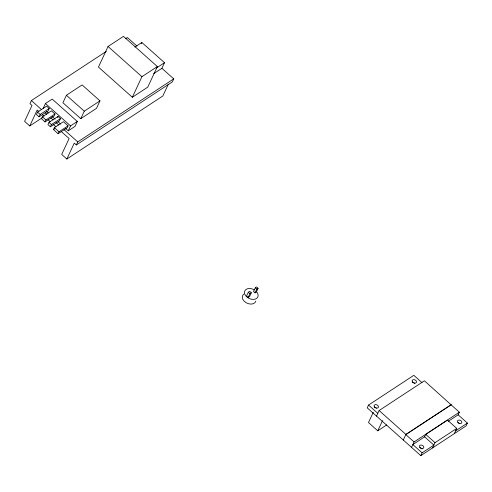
<?xml version="1.0" encoding="UTF-8"?>
<svg xmlns="http://www.w3.org/2000/svg" width="492" height="492" viewBox="0 0 492 492"><rect width="100%" height="100%" fill="white"/><g stroke="black" fill="none" stroke-linecap="round" stroke-linejoin="round"><path stroke-width="0.74" d="M106.254 51.402L31.377 100.577L29.957 103.621L32.017 105.46L24.6 121.364L29.754 125.952L42.552 117.551M29.754 125.952L37.164 110.054L38.88 111.579M37.527 112.096L36.414 114.488L39.053 116.844L48.105 110.897L49.225 108.498L46.586 106.149L37.527 112.096L40.166 114.445L39.053 116.844M43.148 108.437L45.436 103.535L52.207 99.089L77.312 121.462L75.03 126.364L68.253 130.817L65.399 128.271M42.423 116.788L41.5 118.769L45.036 121.918L54.089 115.971L55.018 113.99L51.482 110.841L42.423 116.788L45.959 119.937L45.036 121.918M48.972 122.373L47.933 124.599L50.387 126.788L59.44 120.841L60.479 118.615L58.025 116.426L48.972 122.373L51.426 124.562L50.387 126.788M66.408 95.251L62.914 102.736L80.786 118.664L96.487 108.351L99.981 100.866L82.109 84.938L66.408 95.251L84.273 111.18L80.786 118.664M57.509 117.539L58.025 116.426M53.462 129.581L54.366 127.631L63.425 121.684L68.081 125.835L67.176 127.785L58.117 133.732L53.462 129.581L54.667 128.787M58.117 133.732L59.028 131.782L68.081 125.835M68.253 130.817L70.54 125.915L77.312 121.462M108.043 46.494L98.443 67.072L132.33 97.275L147.76 87.139L157.354 66.561L123.474 36.359L108.043 46.494L141.924 76.697L132.33 97.275M61.125 131.413L69.114 138.529L61.697 154.433L66.85 159.021L74.267 143.123L76.328 144.962L172.323 81.912L173.744 78.868L161.893 68.302L164.512 62.687L141.837 42.484L134.863 47.06M76.328 144.962L77.748 141.911L173.744 78.868M141.259 43.726L141.837 42.484M168.325 84.224L162.846 95.977L66.85 159.021M248.306 292.26L246.56 296L248.165 297.432L249.579 296.504L251.326 292.765L249.715 291.332L248.306 292.26L249.911 293.693L248.165 297.432M255.274 287.789L253.534 291.528L255.034 292.869L256.357 292.002L258.103 288.257L256.596 286.916L255.274 287.789L256.781 289.13L255.034 292.869M421.995 382.628L413.815 375.334L368.533 405.07L367.235 407.856L420.808 455.641L466.09 425.906L467.4 423.095L458.126 414.83L459.344 412.21L424.393 380.796L379.117 410.531L376.497 416.146M403.292 440.026L405.906 434.418L451.189 404.676M411.533 447.376L414.067 441.951L459.344 412.21M420.808 455.641L422.118 452.837L412.843 444.571L424.614 436.834L425.752 434.405L447.486 420.131L456.761 428.397L454.319 433.637M432.585 447.911L435.026 442.671L456.761 428.397M373.268 412.345L368.483 422.523L377.745 430.814L386.7 424.934M377.745 430.814L382.53 420.629M125.454 38.788L127.373 37.527L136.967 46.082M40.166 114.445L49.225 108.498M45.959 119.937L55.018 113.99M51.426 124.562L60.479 118.615M84.273 111.18L99.981 100.866M141.924 76.697L157.354 66.561M156.272 68.099L164.512 62.687M153.652 73.714L161.893 68.302M249.911 293.693L251.326 292.765M256.781 289.13L258.103 288.257M451.103 404.861L405.82 434.602L414.067 441.951M448.212 421.343L458.126 414.83M422.118 452.837L433.895 445.106L424.614 436.834M455.629 430.832L467.4 423.095M425.752 434.405L435.026 442.671M45.436 103.535L70.54 125.915M46.574 111.487L48.284 113.012M52.281 116.573L55.129 119.119M57.982 121.659L60.836 124.205M31.377 100.577L41.679 109.759M45.116 112.822L46.832 114.353M50.842 117.926L53.13 119.968M55.996 122.52L58.855 125.073M64.009 129.66L77.748 141.911M379.117 410.531L405.906 434.418M368.533 405.07L377.807 413.335M42.3 114.63L44.016 116.155M48.007 119.716L50.289 121.752M53.142 124.291L55.996 126.831M54.366 127.631L59.028 131.782M420.168 447.874A2.306 1.605 25 0 1 422.136 449.048M412.308 382.425A2.306 1.605 25 0 1 414.842 383.637M374.271 407.407A2.306 1.605 25 0 1 376.423 408.2M458.206 422.899A2.306 1.605 25 0 1 459.799 423.655M255.84 301.122A7.195 5.018 25 0 1 246.074 302.691A7.195 5.018 25 0 1 243.964 294.038M256.252 291.387A7.195 5.018 25 0 1 253.681 299.407A7.195 5.018 25 0 1 244.444 292.193A7.195 5.018 25 0 1 254.333 289.893M374.449 406.902A2.306 1.605 25 0 0 378.243 407.542A2.306 1.605 25 0 0 376.134 404.652A2.306 1.605 25 0 0 374.449 406.902M412.487 381.927A2.306 1.605 25 0 0 416.281 382.561A2.306 1.605 25 0 0 414.172 379.676A2.306 1.605 25 0 0 412.487 381.927M457.831 422.339A2.306 1.605 25 0 0 461.625 422.979A2.306 1.605 25 0 0 459.516 420.088A2.306 1.605 25 0 0 457.831 422.339M419.793 447.32A2.306 1.605 25 0 0 423.587 447.954A2.306 1.605 25 0 0 421.478 445.069A2.306 1.605 25 0 0 419.793 447.32"/></g></svg>
